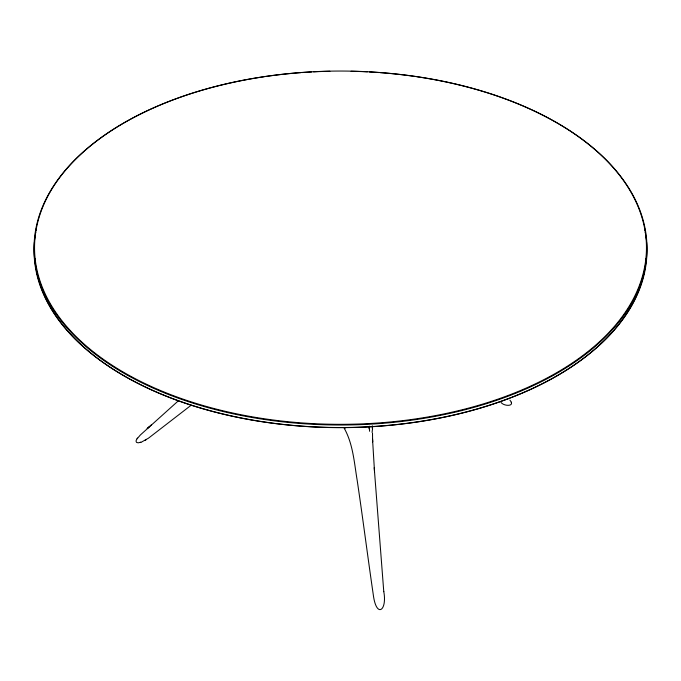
<?xml version="1.0" encoding="UTF-8"?>
<svg xmlns="http://www.w3.org/2000/svg" width="681" height="681" viewBox="0 0 681 681"><rect width="100%" height="100%" fill="white"/><g stroke="black" fill="none" stroke-linecap="round" stroke-linejoin="round"><path stroke-width="1.02" d="M372.507 433.193L372.626 441.935M372.379 429.098L372.328 425.787M372.507 429.039L372.507 427.31M372.354 430.026L372.09 432.452M369.417 426.187L369.57 431.269M501.029 402.454C503.991 406.455 515.789 406.829 509.916 400.147M178.124 401.015L140.329 435.014L136.651 439.356L136.013 441.007L136.489 442.378L138.141 442.829L141.52 442.08L148.484 438.172L191.08 405.28M137.562 438.062L137.051 438.743M149.105 426.876L147.164 428.621L151.233 424.97M145.044 440.377L146.27 439.637M140.771 442.335L140.056 442.539L140.686 442.361M344.961 428.085L343.76 427.447M344.858 428.647L343.914 427.464M344.28 428.34C353.116 444.225 354.239 462.808 357.185 480.369C362.871 518.462 367.706 556.675 373.29 594.785C376.338 618.757 387.438 610.746 383.752 591.38M511.499 402.692L511.312 402.241M374.218 467.728L383.769 591.636M374.533 471.882L372.541 439.219L372.635 441.96M368.983 427.923L369.008 428.885M646.61 242.266A306.45 176.924 0 0 1 340.5 427.523A306.45 176.924 0 0 1 34.39 242.266M34.654 239.491A306.45 176.924 0 0 1 34.995 236.716M35.412 233.949A306.45 176.924 0 0 1 35.727 232.102M36.084 230.263A306.45 176.924 0 0 1 36.468 228.424M644.532 228.424A306.45 176.924 0 0 1 644.916 230.263M645.273 232.102A306.45 176.924 0 0 1 645.588 233.949M646.005 236.716A306.45 176.924 0 0 1 646.346 239.491M416.712 76.715A306.45 176.924 0 0 1 592.138 349.064A306.45 176.924 0 0 1 88.862 349.064A306.45 176.924 0 0 1 264.288 76.715M265.326 76.561A306.45 176.924 0 0 1 301.028 72.629M302.092 72.552A306.45 176.924 0 0 1 311.66 71.948M313.575 71.846A306.45 176.924 0 0 1 329.91 71.267M351.09 71.267A306.45 176.924 0 0 1 367.425 71.846M369.34 71.948A306.45 176.924 0 0 1 378.908 72.552M379.972 72.629A306.45 176.924 0 0 1 415.674 76.561M646.192 258.397A305.965 176.643 0 0 1 645.954 261.163M645.52 264.858A305.965 176.643 0 0 1 645.256 266.697M644.95 268.544A305.965 176.643 0 0 1 644.618 270.383M644.056 273.132A305.965 176.643 0 0 1 637.246 294.03M636.854 294.924A305.965 176.643 0 0 1 340.5 427.642A305.965 176.643 0 0 1 44.146 294.924M43.754 294.03A305.965 176.643 0 0 1 36.953 273.141M36.382 270.383A305.965 176.643 0 0 1 36.05 268.544M35.744 266.697A305.965 176.643 0 0 1 35.48 264.858M35.046 261.163A305.965 176.643 0 0 1 34.808 258.397M187.522 400.666A305.965 176.643 0 0 0 646.465 247.688A305.965 176.643 0 0 0 187.522 94.71A305.965 176.643 0 0 0 187.522 400.666"/></g></svg>
